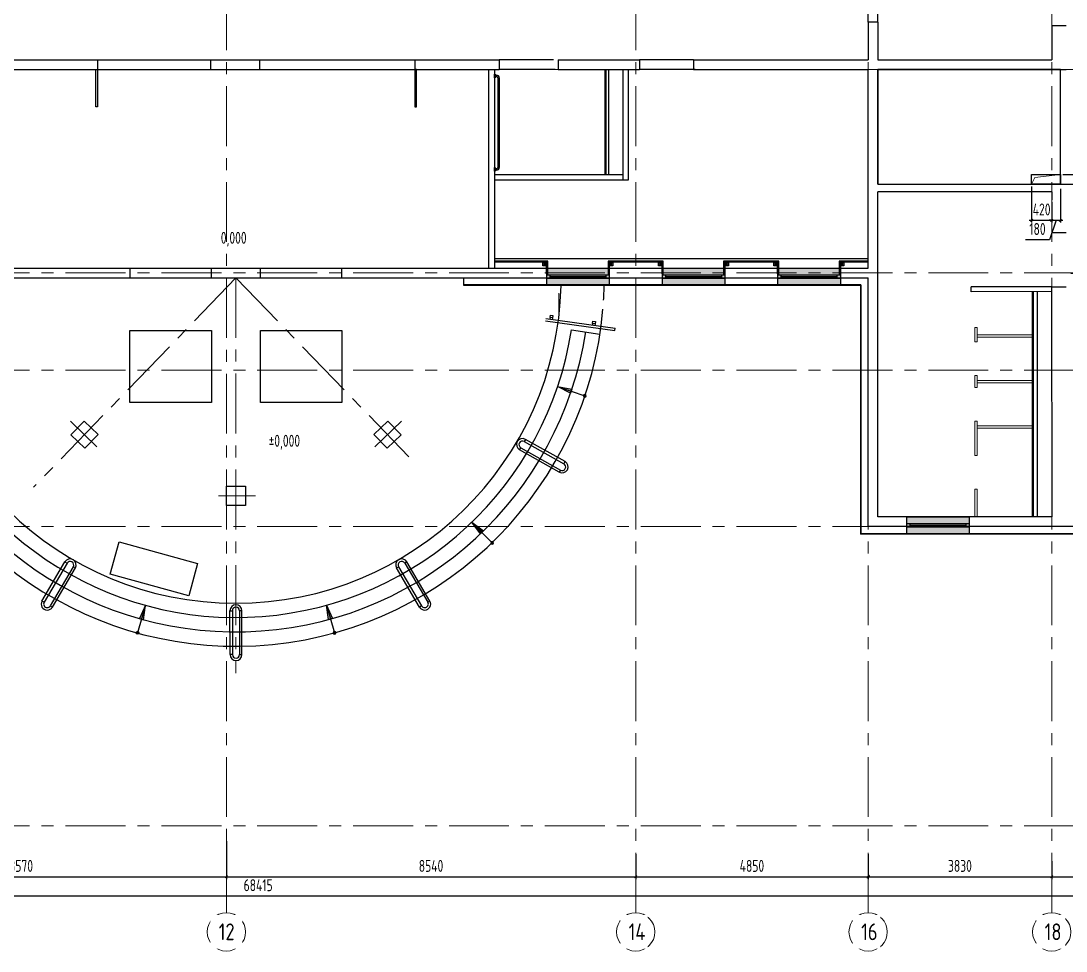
# Model space of a CAD drawing. Header units: millimetres. Extents: x -185251 to 7892985, y -102157 to 319855.
# Drawn here: x -141050 to -119243, y -81024 to -61612 of the extents above; entities that cross this region are included whole.
import ezdxf
from ezdxf import colors
from ezdxf.entities.mleader import LeaderData, LeaderLine
from ezdxf.math import Vec2, Vec3

# ---------------------------------------------------------------- set-up
doc = ezdxf.new("R2010")
doc.units = ezdxf.units.MM
doc.header["$LTSCALE"] = 10
doc.linetypes.add('CENTER', pattern=[2, 1.25, -0.25, 0.25, -0.25])
for name, color, linetype, lineweight in [('013', 7, 'Continuous', 13), ('АР_Лестницы ограждение', 94, 'Continuous', 25), ('АР_Оси', 142, 'Continuous', 9), ('АР_Оси размеры', 142, 'Continuous', 9), ('АР_Перегородки газоблок', 165, 'Continuous', 30), ('АР_Перегородки сантехнические', 216, 'Continuous', 9)]:
    doc.layers.add(name, color=color, linetype=linetype, lineweight=lineweight)
doc.layers.add('Архитектура', color=251, linetype='Continuous')
doc.layers.get('0').off()
doc.layers.get('0').freeze()
doc.styles.add('ISOCPEUR', font='isocpeur.ttf', dxfattribs={"width": 0.7})
doc.styles.add('ГОСТ 2.304', font='isocpeur.ttf', dxfattribs={"width": 0.7})
doc.dimstyles.new('СПДС', dxfattribs={"dimscale": 100, "dimtxt": 2.5, "dimasz": 0.5, "dimexe": 0.5, "dimexo": 1, "dimgap": 1, "dimtad": 1, "dimdec": 0, "dimrnd": 5, "dimtxsty": 'ГОСТ 2.304', "dimblk": 'OBLIQUE', "dimcen": 2.5, "dimdle": 0.5, "dimadec": 0, "dimazin": 2, "dimtfac": 0.75, "dimtdec": 0, "dimtmove": 1, "dimatfit": 3, "dimfxl": 1, "dimtolj": 1, "dimarcsym": 1})

# ---------------------------------------------------------------- blocks, each defined once
blk = doc.blocks.new('_Oblique')
at = {"color": 0, "linetype": 'ByBlock', "lineweight": -2}
blk.add_line((-0.5, -0.5), (0.5, 0.5), dxfattribs=at)
blk = doc.blocks.new('*D378')
at = {"layer": 'Defpoints', "color": 0, "ltscale": 100, "transparency": 16777216}
for p in [(-145333, -78630), (-136763, -78630), (-136763, -79471)]:
    blk.add_point(p, dxfattribs=at)
at = {"layer": 'АР_Оси размеры', "color": 0, "lineweight": -2, "ltscale": 100, "transparency": 16777216}
for p, q in [((-145333, -78730), (-145333, -79521)), ((-136763, -78730), (-136763, -79521)), ((-145383, -79471), (-136713, -79471))]:
    blk.add_line(p, q, dxfattribs=at)
at = {"layer": 'АР_Оси размеры', "color": 0, "lineweight": -2, "ltscale": 100, "transparency": 16777216, "xscale": 50, "yscale": 50, "zscale": 50, "rotation": 180}
blk.add_blockref('_Oblique', (-145333, -79471), dxfattribs=at)
at = {"layer": 'АР_Оси размеры', "color": 0, "lineweight": -2, "ltscale": 100, "transparency": 16777216, "xscale": 50, "yscale": 50, "zscale": 50}
blk.add_blockref('_Oblique', (-136763, -79471), dxfattribs=at)
at = {"layer": 'АР_Оси размеры', "color": 0, "ltscale": 100, "transparency": 16777216, "insert": (-141048, -79246), "char_height": 250, "attachment_point": 5, "style": 'ГОСТ 2.304'}
blk.add_mtext('\\A1;8570', dxfattribs=at)
blk = doc.blocks.new('*D379')
at = {"layer": 'Defpoints', "color": 0, "ltscale": 100, "transparency": 16777216}
for p in [(-136763, -78630), (-128223, -78898), (-128223, -79471)]:
    blk.add_point(p, dxfattribs=at)
at = {"layer": 'АР_Оси размеры', "color": 0, "lineweight": -2, "ltscale": 100, "transparency": 16777216}
for p, q in [((-136763, -78730), (-136763, -79521)), ((-128223, -78998), (-128223, -79521)), ((-136813, -79471), (-128173, -79471))]:
    blk.add_line(p, q, dxfattribs=at)
at = {"layer": 'АР_Оси размеры', "color": 0, "lineweight": -2, "ltscale": 100, "transparency": 16777216, "xscale": 50, "yscale": 50, "zscale": 50, "rotation": 180}
blk.add_blockref('_Oblique', (-136763, -79471), dxfattribs=at)
at = {"layer": 'АР_Оси размеры', "color": 0, "lineweight": -2, "ltscale": 100, "transparency": 16777216, "xscale": 50, "yscale": 50, "zscale": 50}
blk.add_blockref('_Oblique', (-128223, -79471), dxfattribs=at)
at = {"layer": 'АР_Оси размеры', "color": 0, "ltscale": 100, "transparency": 16777216, "insert": (-132493, -79246), "char_height": 250, "attachment_point": 5, "style": 'ГОСТ 2.304'}
blk.add_mtext('\\A1;8540', dxfattribs=at)
blk = doc.blocks.new('*D380')
at = {"layer": 'Defpoints', "color": 0, "ltscale": 100, "transparency": 16777216}
for p in [(-123373, -78898), (-119543, -79049), (-119543, -79471)]:
    blk.add_point(p, dxfattribs=at)
at = {"layer": 'АР_Оси размеры', "color": 0, "lineweight": -2, "ltscale": 100, "transparency": 16777216}
for p, q in [((-123373, -78998), (-123373, -79521)), ((-119543, -79149), (-119543, -79521)), ((-123423, -79471), (-119493, -79471))]:
    blk.add_line(p, q, dxfattribs=at)
at = {"layer": 'АР_Оси размеры', "color": 0, "lineweight": -2, "ltscale": 100, "transparency": 16777216, "xscale": 50, "yscale": 50, "zscale": 50, "rotation": 180}
blk.add_blockref('_Oblique', (-123373, -79471), dxfattribs=at)
at = {"layer": 'АР_Оси размеры', "color": 0, "lineweight": -2, "ltscale": 100, "transparency": 16777216, "xscale": 50, "yscale": 50, "zscale": 50}
blk.add_blockref('_Oblique', (-119543, -79471), dxfattribs=at)
at = {"layer": 'АР_Оси размеры', "color": 0, "ltscale": 100, "transparency": 16777216, "insert": (-121458, -79246), "char_height": 250, "attachment_point": 5, "style": 'ГОСТ 2.304'}
blk.add_mtext('\\A1;3830', dxfattribs=at)
blk = doc.blocks.new('*D381')
at = {"layer": 'Defpoints', "color": 0, "ltscale": 100, "transparency": 16777216}
for p in [(-119543, -79049), (-115393, -79049), (-115393, -79471)]:
    blk.add_point(p, dxfattribs=at)
at = {"layer": 'АР_Оси размеры', "color": 0, "lineweight": -2, "ltscale": 100, "transparency": 16777216}
for p, q in [((-119543, -79149), (-119543, -79521)), ((-115393, -79149), (-115393, -79521)), ((-119593, -79471), (-115343, -79471))]:
    blk.add_line(p, q, dxfattribs=at)
at = {"layer": 'АР_Оси размеры', "color": 0, "lineweight": -2, "ltscale": 100, "transparency": 16777216, "xscale": 50, "yscale": 50, "zscale": 50, "rotation": 180}
blk.add_blockref('_Oblique', (-119543, -79471), dxfattribs=at)
at = {"layer": 'АР_Оси размеры', "color": 0, "lineweight": -2, "ltscale": 100, "transparency": 16777216, "xscale": 50, "yscale": 50, "zscale": 50}
blk.add_blockref('_Oblique', (-115393, -79471), dxfattribs=at)
at = {"layer": 'АР_Оси размеры', "color": 0, "ltscale": 100, "transparency": 16777216, "insert": (-117468, -79246), "char_height": 250, "attachment_point": 5, "style": 'ГОСТ 2.304'}
blk.add_mtext('\\A1;4150', dxfattribs=at)
blk = doc.blocks.new('*D370')
at = {"layer": 'Defpoints', "color": 0, "ltscale": 100, "transparency": 16777216}
for p in [(-128223, -78898), (-123373, -78898), (-123373, -79471)]:
    blk.add_point(p, dxfattribs=at)
at = {"layer": 'АР_Оси размеры', "color": 0, "lineweight": -2, "ltscale": 100, "transparency": 16777216}
for p, q in [((-128223, -78998), (-128223, -79521)), ((-123373, -78998), (-123373, -79521)), ((-128273, -79471), (-123323, -79471))]:
    blk.add_line(p, q, dxfattribs=at)
at = {"layer": 'АР_Оси размеры', "color": 0, "lineweight": -2, "ltscale": 100, "transparency": 16777216, "xscale": 50, "yscale": 50, "zscale": 50, "rotation": 180}
blk.add_blockref('_Oblique', (-128223, -79471), dxfattribs=at)
at = {"layer": 'АР_Оси размеры', "color": 0, "lineweight": -2, "ltscale": 100, "transparency": 16777216, "xscale": 50, "yscale": 50, "zscale": 50}
blk.add_blockref('_Oblique', (-123373, -79471), dxfattribs=at)
at = {"layer": 'АР_Оси размеры', "color": 0, "ltscale": 100, "transparency": 16777216, "insert": (-125798, -79246), "char_height": 250, "attachment_point": 5, "style": 'ГОСТ 2.304'}
blk.add_mtext('\\A1;4850', dxfattribs=at)
blk = doc.blocks.new('*D268')
at = {"layer": 'Defpoints', "color": 0, "ltscale": 100, "transparency": 16777216}
for p in [(-102493, -79874), (-170908, -80199), (-102493, -80199)]:
    blk.add_point(p, dxfattribs=at)
at = {"layer": 'АР_Оси размеры', "color": 0, "lineweight": -2, "ltscale": 100, "transparency": 16777216}
for p, q in [((-170958, -79874), (-102443, -79874)), ((-170908, -80099), (-170908, -79824)), ((-102493, -80099), (-102493, -79824))]:
    blk.add_line(p, q, dxfattribs=at)
at = {"layer": 'АР_Оси размеры', "color": 0, "lineweight": -2, "ltscale": 100, "transparency": 16777216, "xscale": 50, "yscale": 50, "zscale": 50, "rotation": 180}
blk.add_blockref('_Oblique', (-170908, -79874), dxfattribs=at)
at = {"layer": 'АР_Оси размеры', "color": 0, "lineweight": -2, "ltscale": 100, "transparency": 16777216, "xscale": 50, "yscale": 50, "zscale": 50}
blk.add_blockref('_Oblique', (-102493, -79874), dxfattribs=at)
at = {"layer": 'АР_Оси размеры', "color": 0, "ltscale": 100, "transparency": 16777216, "insert": (-136100, -79649), "char_height": 250, "attachment_point": 5, "style": 'ГОСТ 2.304'}
blk.add_mtext('\\A1;68415', dxfattribs=at)
blk = doc.blocks.new('*U119')
h = blk.add_hatch(color=256)
h.dxf.hatch_style = 1
edge = h.paths.add_edge_path()
edge.add_arc((0, 0), 27.6, 359.64, 719.64)
h = blk.add_hatch(color=256)
h.dxf.hatch_style = 1
h.paths.add_polyline_path([(300, -44), (300, 44), (600, 0)])
blk.add_line((600, 0), (0, 0))
blk.add_lwpolyline([(300, 44), (300, -44), (600, 0), (300, 44)])
blk.add_circle((0, 0), 27.6)
blk = doc.blocks.new('A$C4053ad79')
at = {"layer": 'АР_Лестницы ограждение', "color": 18, "linetype": 'Continuous', "lineweight": -3, "ltscale": 50, "true_color": 0x000000}
for points in [[(0, -35), (0, 0)], [(50, -35), (50, 0)]]:
    blk.add_lwpolyline(points, dxfattribs=at)
blk.add_lwpolyline([(0, -35), (50, -35), (50, -85), (0, -85)], close=True, dxfattribs=at)
blk = doc.blocks.new('*U114')
h = blk.add_hatch(color=256)
h.dxf.hatch_style = 1
edge = h.paths.add_edge_path()
edge.add_arc((0, 0), 27.6, 359.64, 719.64)
h = blk.add_hatch(color=256)
h.dxf.hatch_style = 1
h.paths.add_polyline_path([(305, -44), (305, 44), (605, 0)])
blk.add_line((605, 0), (0, 0))
blk.add_lwpolyline([(305, 44), (305, -44), (605, 0), (305, 44)])
blk.add_circle((0, 0), 27.6)
blk = doc.blocks.new('*U115')
h = blk.add_hatch(color=256)
h.dxf.hatch_style = 1
edge = h.paths.add_edge_path()
edge.add_arc((0, 0), 27.6, 359.64, 719.64)
h = blk.add_hatch(color=256)
h.dxf.hatch_style = 1
h.paths.add_polyline_path([(302, -44), (302, 44), (602, 0)])
blk.add_line((602, 0), (0, 0))
blk.add_lwpolyline([(302, 44), (302, -44), (602, 0), (302, 44)])
blk.add_circle((0, 0), 27.6)
blk = doc.blocks.new('*U116')
h = blk.add_hatch(color=256)
h.dxf.hatch_style = 1
edge = h.paths.add_edge_path()
edge.add_arc((0, 0), 27.6, 354.64, 714.64)
h = blk.add_hatch(color=256)
h.dxf.hatch_style = 1
h.paths.add_polyline_path([(295, -70), (303, 18), (598, -52)])
blk.add_line((598, -52), (0, 0))
blk.add_lwpolyline([(303, 18), (295, -70), (598, -52), (303, 18)])
blk.add_circle((0, 0), 27.6)
blk = doc.blocks.new('_DOTSMALL')
at = {"color": 0, "linetype": 'ByBlock', "const_width": 0.5}
blk.add_lwpolyline([(-0.0625, 0, 1), (0.0625, 0, 1)], format="xyb", close=True, dxfattribs=at)
blk = doc.blocks.new('A$Ce02d65bd')
at = {"ltscale": 100}
for points in [[(0, 0), (0, 75), (75, 75), (75, 0), (0, 0)], [(0, 0), (75, 75)], [(0, 75), (75, 0)]]:
    blk.add_lwpolyline(points, dxfattribs=at)
blk = doc.blocks.new('*U108')
at = {"true_color": 0xffffff}
h = blk.add_hatch(color=7, dxfattribs=at)
h.dxf.hatch_style = 1
h.paths.add_polyline_path([(-1310, -140), (0, -140), (0, 220), (-1310, 220)])
at = {"lineweight": 30}
for p, q in [((-1310, -140), (-1310, 220)), ((0, -140), (0, 220))]:
    blk.add_line(p, q, dxfattribs=at)
for p, q in [((0, 220), (-1310, 220)), ((-1310, 70), (0, 70)), ((-1310, 0), (0, 0)), ((-1240, 0), (-1240, 70)), ((-1240, 35), (-70, 35)), ((-70, 0), (-70, 70)), ((-1310, -140), (0, -140)), ((-1310, -140), (-1310, -140)), ((-1310, -140), (-1310, -140)), ((0, -140), (0, -140)), ((0, -140), (0, -140))]:
    blk.add_line(p, q)
blk = doc.blocks.new('*D328')
at = {"layer": '013', "color": 0, "linetype": 'ByBlock', "lineweight": -2, "transparency": 16777216}
for p, q in [((-119963, -65067), (-119963, -65822)), ((-119543, -65397), (-119543, -65822)), ((-120013, -65772), (-119493, -65772))]:
    blk.add_line(p, q, dxfattribs=at)
at = {"layer": 'Defpoints', "color": 0, "linetype": 'ByBlock', "transparency": 16777216}
for p in [(-119963, -65017), (-119543, -65347), (-119543, -65772)]:
    blk.add_point(p, dxfattribs=at)
at = {"layer": '013', "color": 0, "linetype": 'ByBlock', "lineweight": -2, "transparency": 16777216, "xscale": 50, "yscale": 50, "zscale": 50, "rotation": 180}
blk.add_blockref('_Oblique', (-119963, -65772), dxfattribs=at)
at = {"layer": '013', "color": 0, "linetype": 'ByBlock', "lineweight": -2, "transparency": 16777216, "xscale": 50, "yscale": 50, "zscale": 50}
blk.add_blockref('_Oblique', (-119543, -65772), dxfattribs=at)
at = {"layer": '013', "color": 0, "linetype": 'ByBlock', "transparency": 16777216, "insert": (-119753, -65547), "char_height": 250, "attachment_point": 5, "style": 'ГОСТ 2.304'}
blk.add_mtext('\\A1;420', dxfattribs=at)
blk = doc.blocks.new('*D329')
at = {"layer": '013', "color": 0, "linetype": 'ByBlock', "lineweight": -2, "transparency": 16777216}
for p, q in [((-117997, -64743), (-117997, -64211)), ((-118572, -64916), (-117997, -64743)), ((-118572, -65067), (-118572, -64765)), ((-119313, -64815), (-118522, -64815)), ((-119313, -65017), (-118522, -65017))]:
    blk.add_line(p, q, dxfattribs=at)
at = {"layer": 'Defpoints', "color": 0, "linetype": 'ByBlock', "transparency": 16777216}
for p in [(-119363, -64815), (-118572, -64815), (-119363, -65017)]:
    blk.add_point(p, dxfattribs=at)
at = {"layer": '013', "color": 0, "linetype": 'ByBlock', "lineweight": -2, "transparency": 16777216, "xscale": 50, "yscale": 50, "zscale": 50}
for p, rotation in [((-118572, -64815), 90), ((-118572, -65017), 270)]:
    blk.add_blockref('_Oblique', p, dxfattribs=dict(at, rotation=rotation))
at = {"layer": '013', "color": 0, "linetype": 'ByBlock', "transparency": 16777216, "insert": (-118222, -64477), "char_height": 250, "attachment_point": 5, "rotation": 90, "style": 'ГОСТ 2.304'}
blk.add_mtext('\\A1;200', dxfattribs=at)
blk = doc.blocks.new('*D800')
at = {"layer": '013', "color": 0, "linetype": 'ByBlock', "lineweight": -2, "transparency": 16777216}
for p, q in [((-119363, -65117), (-119363, -65822)), ((-119543, -65447), (-119543, -65822)), ((-119543, -65772), (-119593, -65772)), ((-119453, -65772), (-119592, -66180)), ((-119543, -65772), (-119363, -65772)), ((-119543, -65772), (-119363, -65772)), ((-119363, -65772), (-119313, -65772)), ((-119592, -66180), (-120089, -66180))]:
    blk.add_line(p, q, dxfattribs=at)
at = {"layer": 'Defpoints', "color": 0, "linetype": 'ByBlock', "transparency": 16777216}
for p in [(-119363, -65017), (-119543, -65347), (-119363, -65772)]:
    blk.add_point(p, dxfattribs=at)
at = {"layer": '013', "color": 0, "linetype": 'ByBlock', "lineweight": -2, "transparency": 16777216, "xscale": 50, "yscale": 50, "zscale": 50}
blk.add_blockref('_Oblique', (-119543, -65772), dxfattribs=at)
at = {"layer": '013', "color": 0, "linetype": 'ByBlock', "lineweight": -2, "transparency": 16777216, "xscale": 50, "yscale": 50, "zscale": 50, "rotation": 180}
blk.add_blockref('_Oblique', (-119363, -65772), dxfattribs=at)
at = {"layer": '013', "color": 0, "linetype": 'ByBlock', "transparency": 16777216, "insert": (-119840, -65955), "char_height": 250, "attachment_point": 5, "style": 'ГОСТ 2.304'}
blk.add_mtext('\\A1;180', dxfattribs=at)
blk = doc.blocks.new('*D801')
at = {"layer": '013', "color": 0, "linetype": 'ByBlock', "lineweight": -2, "transparency": 16777216}
for p, q in [((-118572, -64967), (-118572, -66923)), ((-119263, -65017), (-118522, -65017)), ((-119143, -66873), (-118522, -66873))]:
    blk.add_line(p, q, dxfattribs=at)
at = {"layer": 'Defpoints', "color": 0, "linetype": 'ByBlock', "transparency": 16777216}
for p in [(-119363, -65017), (-119243, -66873), (-118572, -66873)]:
    blk.add_point(p, dxfattribs=at)
at = {"layer": '013', "color": 0, "linetype": 'ByBlock', "lineweight": -2, "transparency": 16777216, "xscale": 50, "yscale": 50, "zscale": 50}
for p, rotation in [((-118572, -65017), 90), ((-118572, -66873), 270)]:
    blk.add_blockref('_Oblique', p, dxfattribs=dict(at, rotation=rotation))
at = {"layer": '013', "color": 0, "linetype": 'ByBlock', "transparency": 16777216, "insert": (-118797, -65945), "char_height": 250, "attachment_point": 5, "rotation": 90, "style": 'ГОСТ 2.304'}
blk.add_mtext('\\A1;1855', dxfattribs=at)

msp = doc.modelspace()

# ---------------------------------------------------------------- linework, layer by layer
at = {"layer": '013', "color": 1, "linetype": 'ByBlock', "lineweight": 30}
msp.add_lwpolyline([(-119362.8, -65016.6), (-119963.1, -65016.6), (-119963.1, -64815.1), (-119362.8, -64815.1)], close=True, dxfattribs=at)
at = {"layer": '013', "color": 1, "linetype": 'ByBlock'}
msp.add_lwpolyline([(-119963.1, -65016.6), (-119897.4, -64878.1), (-119362.8, -64815.1)], dxfattribs=at)
at = {"layer": 'АР_Оси', "linetype": 'CENTER', "ltscale": 100}
for p, q in [((-136763, -80224.2), (-136763, -45916.7)), ((-128223, -80224.2), (-128223, -45916.7)), ((-123373, -80224.2), (-123373, -45916.7)), ((-119543, -80224.2), (-119543, -46399.9)), ((-178117, -62622.9), (-99874.6, -62622.9)), ((-178117, -66872.9), (-99874.6, -66872.9)), ((-136563, -66972.9), (-140785.1, -71345)), ((-136563, -66972.9), (-140785.1, -71345)), ((-136563, -66972.9), (-136563, -73105)), ((-136563, -66972.9), (-132957.7, -70706.3)), ((-136563, -66972.9), (-136563, -75221.3)), ((-136563, -66972.9), (-132957.7, -70706.3)), ((-178117, -68902.9), (-99874.6, -68902.9)), ((-140015.7, -69963.9), (-139462.1, -70498.5)), ((-133110.2, -69963.9), (-133663.8, -70498.5)), ((-136157, -71522.9), (-136926.5, -71522.9)), ((-178117, -72162.9), (-99874.6, -72162.9)), ((-178117, -78412.9), (-99874.6, -78412.9))]:
    msp.add_line(p, q, dxfattribs=at)
at = {"layer": 'АР_Оси', "linetype": 'CENTER', "lineweight": 0, "ltscale": 100}
for p, q in [((-140015.7, -69963.9), (-139462.1, -70498.5)), ((-133110.2, -69963.9), (-133663.8, -70498.5)), ((-136157, -71522.9), (-136926.5, -71522.9))]:
    msp.add_line(p, q, dxfattribs=at)
msp.add_lwpolyline([(-129827.5, -67776.9), (-129827.5, -67290.9)], dxfattribs=at)
at = {"layer": 'АР_Оси', "ltscale": 0.5}
for centre in [(-136763, -80624.2), (-128223, -80624.2), (-123373, -80624.2), (-119543, -80624.2)]:
    msp.add_circle(centre, 400, dxfattribs=at)
at = {"layer": 'АР_Перегородки газоблок', "ltscale": 100}
for points in [[(-119543, -67161.6), (-121220.2, -67162.9)], [(-121220.2, -67262.9), (-121220.2, -67162.9)], [(-119543, -67261.6), (-121220.2, -67262.9)]]:
    msp.add_lwpolyline(points, dxfattribs=at)
at = {"layer": 'АР_Перегородки газоблок', "color": 0, "lineweight": 25, "ltscale": 100}
for points in [[(-119920.2, -71962.9), (-119920.2, -67261.6)], [(-119843.2, -67261.6), (-119843.2, -71962.9)]]:
    msp.add_lwpolyline(points, dxfattribs=at)
at = {"layer": 'АР_Перегородки сантехнические', "lineweight": 0}
for points in [[(-121145.2, -68312.9), (-121095.2, -68312.9), (-121095.2, -68012.9), (-121145.2, -68012.9)], [(-119945.2, -68212.9), (-119945.2, -68162.9), (-121095.2, -68162.9), (-121095.2, -68212.9)], [(-121145.2, -69262.9), (-121095.2, -69262.9), (-121095.2, -69012.9), (-121145.2, -69012.9)], [(-119945.2, -69162.9), (-119945.2, -69112.9), (-121095.2, -69112.9), (-121095.2, -69162.9)], [(-121145.2, -70683.3), (-121095.2, -70683.3), (-121095.2, -69962.9), (-121145.2, -69962.9)], [(-119945.2, -70112.9), (-119945.2, -70062.9), (-121095.2, -70062.9), (-121095.2, -70112.9)], [(-121145.2, -71962.9), (-121095.2, -71962.9), (-121095.2, -71383.3), (-121145.2, -71383.3)]]:
    msp.add_lwpolyline(points, close=True, dxfattribs=at)
at = {"layer": 'Архитектура', "lineweight": 25, "transparency": 33554684}
for p, q in [((-123373, -61635.4), (-123373, -59935.4)), ((-123173, -61635.4), (-123173, -59952.4)), ((-123373, -61635.4), (-123373, -62422.9)), ((-123173, -61635.4), (-123373, -61635.4)), ((-123173, -61635.4), (-123373, -61635.4)), ((-123173, -61635.4), (-123173, -62422.9)), ((-119543, -61710.4), (-119543, -62422.9)), ((-119543, -61710.4), (-119243, -61710.4)), ((-142117.9, -62422.9), (-139454.7, -62422.9)), ((-139454.7, -62422.9), (-139454.7, -62622.9)), ((-139454.7, -62422.9), (-137091, -62422.9)), ((-137091, -62422.9), (-136071, -62422.9)), ((-137091, -62422.9), (-137091, -62622.9)), ((-136071, -62422.9), (-136071, -62622.9)), ((-136071, -62422.9), (-132829.9, -62422.9)), ((-132829.9, -62422.9), (-131068, -62422.9)), ((-132829.9, -62422.9), (-132829.9, -62622.9)), ((-131068, -62422.9), (-131068, -62622.9)), ((-129938, -62422.9), (-131068, -62422.9)), ((-129838, -62422.9), (-128146.9, -62422.9)), ((-129838, -62422.9), (-129838, -62622.9)), ((-128146.9, -62422.9), (-128146.9, -62622.9)), ((-127016.9, -62422.9), (-128146.9, -62422.9)), ((-127016.9, -62422.9), (-123373, -62422.9)), ((-127016.9, -62422.9), (-127016.9, -62622.9)), ((-123173, -62422.9), (-120717.9, -62422.9)), ((-120731.4, -62422.9), (-119543, -62422.9)), ((-142117.9, -62622.9), (-139454.7, -62622.9)), ((-139454.7, -62624.4), (-137091, -62622.9)), ((-137091, -62622.9), (-136071, -62622.9)), ((-136071, -62624.4), (-132829.9, -62624.4)), ((-132829.9, -62622.9), (-131068, -62622.9)), ((-131101.6, -62800.6), (-131101.6, -64672.1)), ((-131101.6, -62800.6), (-131069.6, -62800.6)), ((-131069.6, -62800.6), (-131069.6, -64672.1)), ((-129901, -62622.9), (-131068, -62622.9)), ((-129838, -62622.9), (-128146.9, -62622.9)), ((-126979.9, -62622.9), (-128146.9, -62622.9)), ((-127016.9, -62622.9), (-123373, -62622.9)), ((-123373, -66772.9), (-123373, -62622.9)), ((-123173, -65016.6), (-123173, -62622.9)), ((-123173, -62622.9), (-120731.4, -62622.9)), ((-120128.5, -62625.2), (-122128.5, -62625.2)), ((-122128.5, -62625.2), (-120128.5, -62625.2)), ((-120128.5, -62625.2), (-122128.5, -62625.2)), ((-120731.4, -62622.9), (-120123.1, -62622.9)), ((-120378.6, -62622.9), (-119243, -62622.9)), ((-131101.6, -64672.1), (-131069.6, -64672.1)), ((-123173, -71962.9), (-123173, -65176.6)), ((-119543, -65176.6), (-119543, -65347.2)), ((-131169.6, -66572.9), (-123373, -66572.9)), ((-149788, -66772.9), (-138770.6, -66772.9)), ((-138770.6, -66972.9), (-138770.6, -66772.9)), ((-137070.6, -66772.9), (-136050.9, -66772.9)), ((-137070.6, -66972.9), (-137070.6, -66772.9)), ((-136050.9, -66972.9), (-136050.9, -66772.9)), ((-134350.9, -66772.9), (-123373, -66772.9)), ((-134350.9, -66972.9), (-134350.9, -66772.9)), ((-149788, -66972.9), (-138770.6, -66972.9)), ((-137070.6, -66972.9), (-136050.9, -66972.9)), ((-134350.9, -66972.9), (-123373, -66972.9)), ((-131811.5, -67132.9), (-131811.5, -66972.9)), ((-123523, -67122.9), (-131811.5, -67122.9)), ((-123533, -67132.9), (-131811.5, -67132.9)), ((-123533, -67132.9), (-123533, -72322.9)), ((-123523, -67122.9), (-123523, -72312.9)), ((-123373, -72162.9), (-123373, -66972.9)), ((-119546.5, -67161.6), (-119543, -71962.8)), ((-119542.5, -67161.6), (-119242.5, -67161.6)), ((-130106, -67873.1), (-128658, -68074.7)), ((-130099.5, -67823.6), (-128651.5, -68025)), ((-128658, -68074.7), (-128651.5, -68025)), ((-129561, -68056.3), (-128968.3, -68148)), ((-115493, -72162.9), (-123373, -72162.9)), ((-119543, -71962.9), (-123173, -71962.9)), ((-115653, -72322.9), (-123533, -72322.9)), ((-115643, -72312.9), (-123523, -72312.9))]:
    msp.add_line(p, q, dxfattribs=at)
for points in [[(-139454.7, -63402.3), (-139486.4, -63402.3), (-139486.4, -62624.4), (-139454.7, -62624.4)], [(-132829.9, -63404.1), (-132798.1, -63404.1), (-132798.1, -62622.9), (-132829.9, -62622.9)], [(-131124.6, -62777.6), (-131154.6, -62777.6), (-131154.6, -62745.6), (-131124.6, -62745.6)], [(-123173, -65016.6), (-119363, -65016.6), (-119363, -62622.9), (-123173, -62622.9)], [(-131124.6, -64727.1), (-131154.6, -64727.1), (-131154.6, -64695.1), (-131124.6, -64695.1)], [(-138774.9, -68073.2), (-137074.9, -68073.2), (-137074.9, -69575.5), (-138774.9, -69575.5)], [(-136051, -68073.2), (-134351, -68073.2), (-134351, -69575.5), (-136051, -69575.5)], [(-139440.8, -70241), (-139728.6, -69963.1), (-140006.4, -70250.8), (-139718.7, -70528.7)], [(-139440.8, -70241), (-139728.6, -69963.1), (-140006.4, -70250.8), (-139718.7, -70528.7)], [(-133685, -70241), (-133397.3, -69963.1), (-133119.4, -70250.8), (-133407.2, -70528.7)], [(-133685, -70241), (-133397.3, -69963.1), (-133119.4, -70250.8), (-133407.2, -70528.7)], [(-130522.7, -70344.8), (-130547.1, -70388.5), (-129720.8, -70853.7), (-129696.4, -70810)], [(-130644.8, -70563), (-130620.4, -70519.4), (-129794, -70984.6), (-129818.4, -71028.2)], [(-136762.9, -71322.9), (-136362.9, -71322.9), (-136362.9, -71722.9), (-136762.9, -71722.9)], [(-136762.9, -71322.9), (-136362.9, -71322.9), (-136362.9, -71722.9), (-136762.9, -71722.9)], [(-140130, -72901.8), (-140086.8, -72927), (-140566.7, -73744.1), (-140609.9, -73718.9)], [(-139914.1, -73027.9), (-139957.3, -73002.7), (-140437.2, -73819.8), (-140394, -73845)], [(-133211.8, -73027.9), (-133168.6, -73002.7), (-132688.7, -73819.8), (-132731.9, -73845)], [(-132996, -72901.8), (-133039.1, -72927), (-132559.2, -73744.1), (-132516, -73718.9)], [(-136688, -73920.1), (-136638, -73920.1), (-136636.9, -74837.1), (-136686.9, -74837.1)], [(-136438, -73920.1), (-136488, -73920.1), (-136486.9, -74837.1), (-136436.9, -74837.1)]]:
    msp.add_lwpolyline(points, close=True, dxfattribs=at)
for points in [[(-131289.6, -66772.9), (-131289.6, -62622.9)], [(-131169.6, -62622.9), (-131169.6, -65175.5)], [(-128868, -62622.9), (-128867.9, -64825.3)], [(-128843, -62622.9), (-128842.9, -64825.3)], [(-128793, -62622.9), (-128792.9, -64825.3)], [(-128491.8, -62622.9), (-128491.8, -64925.3)], [(-128371.8, -64925.3), (-128371.8, -62622.9)], [(-119362.8, -65016.6), (-119363, -62622.9)], [(-131169.6, -64764.3), (-131169.6, -66772.9)], [(-128491.8, -64825.3), (-131169.6, -64825.3)], [(-131169.6, -64925.3), (-128371.8, -64925.3)], [(-123173, -65016.6), (-119860, -65016.6)], [(-119543, -65176.6), (-123173, -65176.6)], [(-119963.1, -65016.6), (-119243, -65016.6)], [(-119243, -66032.9), (-119543, -66032.9)], [(-130058, -66912.9), (-130058, -66623.7), (-131169.6, -66623.7)], [(-130070.5, -66912.9), (-130070.5, -66636.2), (-131169.6, -66636.2)], [(-130083, -66893.2), (-130083, -66648.7), (-131169.6, -66648.7)], [(-127648, -66912.9), (-127648, -66623.7), (-128798, -66623.7), (-128798, -66912.9)], [(-127660.5, -66912.9), (-127660.5, -66636.2), (-128785.5, -66636.2), (-128785.5, -66912.9)], [(-127673, -66893.2), (-127673, -66648.7), (-128773, -66648.7), (-128773, -66855.7)], [(-125238, -66912.9), (-125238, -66623.7), (-126388, -66623.7), (-126388, -66912.9)], [(-125250.5, -66912.9), (-125250.5, -66636.2), (-126375.5, -66636.2), (-126375.5, -66912.9)], [(-125263, -66893.2), (-125263, -66648.7), (-126363, -66648.7), (-126363, -66855.7)], [(-123373, -66623.7), (-123978, -66623.7), (-123978, -66912.9)], [(-123373, -66636.2), (-123965.5, -66636.2), (-123965.5, -66912.9)], [(-123373, -66648.7), (-123953, -66648.7), (-123953, -66855.7)], [(-138770.6, -66772.9), (-137070.6, -66772.9)], [(-136050.9, -66772.9), (-134350.9, -66772.9)], [(-138770.6, -66972.9), (-137070.6, -66972.9)], [(-136050.9, -66972.9), (-134350.9, -66972.9)], [(-119945.2, -71962.9), (-119945.2, -67261.6)], [(-119920.2, -71962.9), (-119920.2, -67261.6)], [(-119845.2, -67261.6), (-119845.2, -71962.9)], [(-139188, -73160), (-139003, -72484.8), (-137363.4, -72933.9), (-137548.3, -73609), (-139188, -73160)]]:
    msp.add_lwpolyline(points, dxfattribs=at)
for points in [[(-131169.6, -62801.6), (-131169.6, -62721.6), (-131159.6, -62721.6, -0.4142136), (-131154.6, -62726.6), (-131154.6, -62796.6, -0.4142136), (-131159.6, -62801.6)], [(-131169.6, -64751.1), (-131169.6, -64671.1), (-131159.6, -64671.1, -0.4142136), (-131154.6, -64676.1), (-131154.6, -64746.1, -0.4142136), (-131159.6, -64751.1)]]:
    msp.add_lwpolyline(points, format="xyb", close=True, dxfattribs=at)
for centre, radius, start, end in [((-131124.6, -62800.6), 55, 0, 90), ((-131124.6, -62800.6), 23, 0, 90), ((-131124.6, -64672.1), 55, 270, 0), ((-131124.6, -64672.1), 23, 270, 0), ((-136566.7, -66976.7), 6788.6, 181.31863, 358.68137), ((-136566.3, -66974.7), 7688.1, 356.51258, 358.77288), ((-136566.3, -66974.7), 7688.1, 196.26308, 355.13934), ((-136566.8, -66976.8), 7088.4, 352.04661, 352.05277), ((-136566.2, -66974.4), 7388.3, 196.94751, 351.21987), ((-136566.2, -66974.5), 7088.2, 197.69065, 351.2215), ((-130583.8, -70453.9), 125, 60.76645, 240.76645), ((-130583.8, -70453.9), 75, 60.76645, 240.76645), ((-129757.4, -70919.1), 125, 240.76645, 60.76645), ((-129757.4, -70919.1), 75, 240.76645, 60.76645), ((-140022, -72964.9), 125, 329.70033, 149.70033), ((-140022, -72964.9), 75, 329.70033, 149.70033), ((-133103.9, -72964.9), 125, 30.29967, 210.29967), ((-133103.9, -72964.9), 75, 30.29967, 210.29967), ((-140502, -73782), 125, 149.70033, 329.70033), ((-140502, -73782), 75, 149.70033, 329.70033), ((-136563, -73920.1), 125, 0, 180), ((-136563, -73920.1), 75, 0, 180), ((-132624, -73782), 125, 210.29967, 30.29967), ((-132624, -73782), 75, 210.29967, 30.29967), ((-136561.9, -74837.1), 125, 180, 0), ((-136561.9, -74837.1), 75, 180, 0)]:
    msp.add_arc(centre, radius, start, end, dxfattribs=at)

# ---------------------------------------------------------------- block references
for name, p, rotation in [('A$Ce02d65bd', (-130083, -66648.7), 180), ('A$Ce02d65bd', (-128698, -66648.7), 180), ('A$Ce02d65bd', (-127673, -66648.7), 180), ('A$Ce02d65bd', (-126288, -66648.7), 180), ('A$Ce02d65bd', (-125263, -66648.7), 180), ('A$Ce02d65bd', (-123878, -66648.7), 180), ('A$C4053ad79', (-129963.9, -67842), 172.55606861674), ('A$C4053ad79', (-129075.6, -67967), 172.55606861674), ('*U119', (-138619.2, -74383.6), 73.72198969267497)]:
    msp.add_blockref(name, p, dxfattribs=dict(at, rotation=rotation))
at = {"layer": 'Архитектура', "lineweight": 25, "transparency": 33554684, "xscale": -1}
for name, p, rotation in [('*U108', (-128773, -66912.9), 180), ('*U108', (-126363, -66912.9), 180), ('*U108', (-123953, -66912.9), 180), ('*U116', (-129282.6, -69435.2), 336.2289714741007), ('*U114', (-131217.7, -72503.8), 314.2330409431751), ('*U108', (-121263, -72102.9), 180), ('*U115', (-134506.7, -74383.6), 286.2780103073251)]:
    msp.add_blockref(name, p, dxfattribs=dict(at, rotation=rotation))

# ---------------------------------------------------------------- dimensions: what is measured, and where the dimension line sits
at = {"layer": '013', "color": 1, "linetype": 'ByBlock'}
dim = msp.add_linear_dim(base=(-118571.8394, -64815.1136), p1=(-119362.8195, -65016.6345), p2=(-119362.8195, -64815.1136), angle=90, dimstyle='СПДС', override={"dimexo": 0.5}, dxfattribs=at)
dim.commit()
dim.dimension.update_dxf_attribs({"geometry": '*D329', "text_midpoint": (-118221.8394, -64643.3741)})
dim = msp.add_linear_dim(base=(-118571.8, -66872.9), p1=(-119362.8, -65016.6), p2=(-119243, -66872.9), angle=90, dimstyle='СПДС', dxfattribs=at)
dim.commit()
dim.dimension.update_dxf_attribs({"geometry": '*D801', "text_midpoint": (-118796.8, -65944.8)})
dim = msp.add_linear_dim(base=(-119362.8, -65771.7), p1=(-119543, -65347.2), p2=(-119362.8, -65016.6), dimstyle='СПДС', dxfattribs=at)
dim.commit()
dim.dimension.update_dxf_attribs({"geometry": '*D800', "text_midpoint": (-119691.5, -66180.2), "dimtype": 160})
dim = msp.add_linear_dim(base=(-119543, -65771.7), p1=(-119963.1, -65016.6), p2=(-119543, -65347.2), dimstyle='СПДС', override={"dimexo": 0.5}, dxfattribs=at)
dim.commit()
dim.dimension.update_dxf_attribs({"geometry": '*D328', "text_midpoint": (-119753, -65771.7), "dimtype": 160})
at = {"layer": 'АР_Оси размеры', "ltscale": 100}
for base, p1, p2, picture, middle in [((-136763, -79471.5), (-145333, -78629.7), (-136763, -78629.7), '*D378', (-141048, -79246.5)), ((-128223, -79471.5), (-136763, -78629.7), (-128223, -78897.5), '*D379', (-132493, -79246.5)), ((-123373, -79471.5), (-128223, -78897.5), (-123373, -78897.5), '*D370', (-125798, -79246.5)), ((-119543, -79471.5), (-123373, -78897.5), (-119543, -79049.4), '*D380', (-121458, -79246.5)), ((-115393, -79471.5), (-119543, -79049.4), (-115393, -79049.4), '*D381', (-117468, -79246.5))]:
    dim = msp.add_linear_dim(base=base, p1=p1, p2=p2, dimstyle='СПДС', dxfattribs=at)
    dim.commit()
    dim.dimension.update_dxf_attribs({"geometry": picture, "text_midpoint": middle})

# ---------------------------------------------------------------- leaders
at = {"layer": 'Архитектура', "lineweight": 25, "transparency": 33554684}
ml = msp.add_multileader_mtext('Standard', dxfattribs=at)
ml.set_content('+0,900', color=256, style='ISOCPEUR')
ml.set_leader_properties(color=256, linetype='Continuous', lineweight=-1)
ml.set_arrow_properties(name='DOTSMALL')
ml.build(insert=Vec2(0, 0))
ml.multileader.update_dxf_attribs({"has_text_frame": 1, "text_left_attachment_type": 4, "text_right_attachment_type": 4, "dogleg_length": 100, "arrow_head_size": 180})
ctx = ml.context
ctx.base_point, ctx.char_height, ctx.arrow_head_size, ctx.landing_gap_size, ctx.plane_origin, ctx.plane_x_axis, ctx.plane_y_axis = Vec3(-164069.1, -75201.3), 250, 180, 50, Vec3(-152446, -49965.4), Vec3(0, 1), Vec3(-1, 0)
ctx.left_attachment, ctx.right_attachment = 4, 4
notes = []
notes.append((ctx, [(0, (0, 0, 0), (0, 0), (1, 0), 1, [])]))
ctx.mtext.insert, ctx.mtext.text_direction, ctx.mtext.rotation, ctx.mtext.width, ctx.mtext.line_spacing_style, ctx.mtext.flow_direction = Vec3(-164402.4, -75151.3), Vec3(0, 1), 1.5707963, 852.697, 2, 5
ml = msp.add_multileader_mtext('Standard', dxfattribs=at)
ml.set_content('+0,450', color=256, style='ISOCPEUR')
ml.set_leader_properties(color=256, linetype='Continuous', lineweight=-1)
ml.set_arrow_properties(name='DOTSMALL')
ml.build(insert=Vec2(0, 0))
ml.multileader.update_dxf_attribs({"has_text_frame": 1, "text_left_attachment_type": 4, "text_right_attachment_type": 4, "dogleg_length": 100, "arrow_head_size": 180})
ctx = ml.context
ctx.base_point, ctx.char_height, ctx.arrow_head_size, ctx.landing_gap_size, ctx.plane_origin, ctx.plane_x_axis, ctx.plane_y_axis = Vec3(-163484.8, -75201.3), 250, 180, 50, Vec3(-151861.7, -49965.4), Vec3(0, 1), Vec3(-1, 0)
ctx.left_attachment, ctx.right_attachment = 4, 4
notes.append((ctx, [(0, (0, 0, 0), (0, 0), (1, 0), 1, [])]))
ctx.mtext.insert, ctx.mtext.text_direction, ctx.mtext.rotation, ctx.mtext.width, ctx.mtext.line_spacing_style, ctx.mtext.flow_direction = Vec3(-163818.1, -75151.3), Vec3(0, 1), 1.5707963, 852.697, 2, 5
ml = msp.add_multileader_mtext('Standard', dxfattribs=at)
ml.set_content('-2,950', color=256, style='ISOCPEUR')
ml.set_leader_properties(color=256, linetype='Continuous', lineweight=-1)
ml.set_arrow_properties(name='DOTSMALL')
ml.build(insert=Vec2(0, 0))
ml.multileader.update_dxf_attribs({"has_text_frame": 1, "text_left_attachment_type": 4, "text_right_attachment_type": 4, "dogleg_length": 100, "arrow_head_size": 180})
ctx = ml.context
ctx.base_point, ctx.char_height, ctx.arrow_head_size, ctx.landing_gap_size, ctx.plane_origin = Vec3(-155932.5, -73578.4), 250, 180, 50, Vec3(-154990.8, -74932)
ctx.left_attachment, ctx.right_attachment = 4, 4
notes.append((ctx, [(0, (0, 0, 0), (0, 0), (1, 0), 1, [])]))
ctx.mtext.insert, ctx.mtext.width, ctx.mtext.defined_height, ctx.mtext.line_spacing_style, ctx.mtext.flow_direction = Vec3(-155882.5, -73245.1), 599.198, 407.5, 2, 5
ml = msp.add_multileader_mtext('Standard', dxfattribs=at)
ml.set_content('-0,200', color=256, style='ISOCPEUR')
ml.set_leader_properties(color=256, linetype='Continuous', lineweight=-1)
ml.set_arrow_properties(name='DOTSMALL')
ml.build(insert=Vec2(0, 0))
ml.multileader.update_dxf_attribs({"has_text_frame": 1, "text_left_attachment_type": 4, "text_right_attachment_type": 4, "dogleg_length": 100, "arrow_head_size": 180})
ctx = ml.context
ctx.base_point, ctx.char_height, ctx.arrow_head_size, ctx.landing_gap_size, ctx.plane_origin = Vec3(-148729.3, -68744.7, 0), 250, 180, 50, Vec3(-151646.2, -69593.9, 0)
ctx.left_attachment, ctx.right_attachment = 4, 4
notes.append((ctx, [(0, (0, 0, 0), (0, 0), (1, 0), 1, [])]))
ctx.mtext.insert, ctx.mtext.width, ctx.mtext.defined_height, ctx.mtext.line_spacing_style, ctx.mtext.flow_direction = Vec3(-148679.3, -68411.3, 0), 852.697, 311.1, 2, 5
ml = msp.add_multileader_mtext('Standard', dxfattribs=at)
ml.set_content('0,000', color=256, style='ISOCPEUR')
ml.set_leader_properties(color=256, linetype='Continuous', lineweight=-1)
ml.set_arrow_properties(name='DOTSMALL')
ml.build(insert=Vec2(0, 0))
ml.multileader.update_dxf_attribs({"has_text_frame": 1, "text_left_attachment_type": 4, "text_right_attachment_type": 4, "dogleg_length": 100, "arrow_head_size": 180})
ctx = ml.context
ctx.base_point, ctx.char_height, ctx.arrow_head_size, ctx.landing_gap_size, ctx.plane_origin = Vec3(-136929.7, -66413.2, 0), 250, 180, 50, Vec3(-140394.1, -66937.8, 0)
ctx.left_attachment, ctx.right_attachment = 4, 4
notes.append((ctx, [(0, (0, 0, 0), (0, 0), (1, 0), 1, [])]))
ctx.mtext.insert, ctx.mtext.width, ctx.mtext.line_spacing_style, ctx.mtext.flow_direction = Vec3(-136879.7, -66013.2, 0), 852.697, 2, 5
ml = msp.add_multileader_mtext('Standard', dxfattribs=at)
ml.set_content('%%P0,000', color=256, style='ISOCPEUR')
ml.set_leader_properties(color=256, linetype='Continuous', lineweight=-1)
ml.set_arrow_properties(name='DOTSMALL')
ml.build(insert=Vec2(0, 0))
ml.multileader.update_dxf_attribs({"has_text_frame": 1, "text_left_attachment_type": 4, "text_right_attachment_type": 4, "dogleg_length": 100, "arrow_head_size": 180})
ctx = ml.context
ctx.base_point, ctx.char_height, ctx.arrow_head_size, ctx.landing_gap_size, ctx.plane_origin = Vec3(-135932.9, -70582.3), 250, 180, 50, Vec3(-139004, -72171.8)
ctx.left_attachment, ctx.right_attachment = 4, 4
notes.append((ctx, [(0, (0, 0, 0), (0, 0), (1, 0), 1, [])]))
ctx.mtext.insert, ctx.mtext.width, ctx.mtext.line_spacing_style, ctx.mtext.flow_direction = Vec3(-135882.9, -70248.9), 852.697, 2, 5
for ctx, leaders in notes:
    for number, flags, end, landing, length, lines in leaders:
        leader = LeaderData()
        leader.index, (leader.has_last_leader_line, leader.has_dogleg_vector, leader.attachment_direction) = number, flags
        leader.last_leader_point, leader.dogleg_vector, leader.dogleg_length = Vec3(end), Vec3(landing), length
        for number, points, colour, breaks in lines:
            line = LeaderLine()
            line.index, line.vertices, line.color, line.breaks = number, Vec3.list(points), colors.encode_raw_color(colour), breaks
            leader.lines.append(line)
        ctx.leaders.append(leader)

# ---------------------------------------------------------------- next in the draw order: texts
at = {"layer": 'АР_Оси', "char_height": 350, "attachment_point": 1, "line_spacing_factor": 1.149209, "style": 'ГОСТ 2.304', "bg_fill": 2}
for s, insert, width in [('{\\W0.8;12}', (-136922.5, -80446.4), 318.218), ('{\\W0.8;14}', (-128369.6, -80446.4), 224.236), ('{\\W0.8;16}', (-123519.6, -80446.4), 224.236), ('{\\W0.8;18}', (-119690.4, -80446.4), 258.628)]:
    msp.add_mtext(s, dxfattribs=dict(at, insert=insert, width=width))

# ---------------------------------------------------------------- next in the draw order: dimensions: what is measured, and where the dimension line sits
at = {"layer": 'АР_Оси размеры', "ltscale": 100}
dim = msp.add_linear_dim(base=(-102493, -79873.6), p1=(-170908, -80199.2), p2=(-102493, -80199.2), dimstyle='СПДС', dxfattribs=at)
dim.commit()
dim.dimension.update_dxf_attribs({"geometry": '*D268', "text_midpoint": (-136099.6, -79873.6), "dimtype": 160})

doc.saveas('drawing.dxf')
